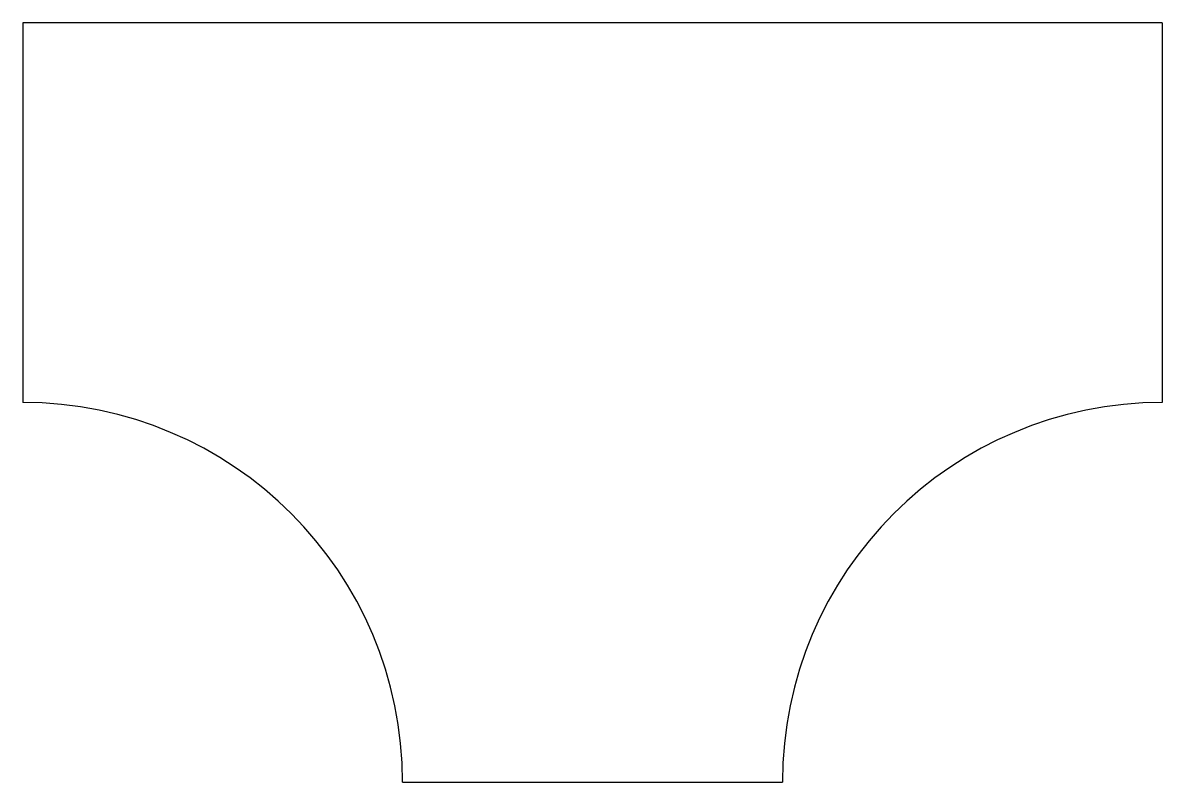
# Model space of a CAD drawing. Header units: inches. Extents: x -18 to 18, y 3 to 27.
import ezdxf

# ---------------------------------------------------------------- set-up
doc = ezdxf.new("R2010")
doc.units = ezdxf.units.IN
doc.header["$LTSCALE"] = 0.5
doc.header["$MEASUREMENT"] = 0

msp = doc.modelspace()

# ---------------------------------------------------------------- linework, layer by layer
at = {"linetype": 'Continuous'}
for p, q in [((18, 27), (-18, 27)), ((-18, 27), (-18, 15)), ((18, 27), (18, 15)), ((-6, 3), (6, 3))]:
    msp.add_line(p, q, dxfattribs=at)
for centre, start, end in [((-18, 3), 0, 90), ((18, 3), 90, 180)]:
    msp.add_arc(centre, 12, start, end, dxfattribs=at)

doc.saveas('drawing.dxf')
